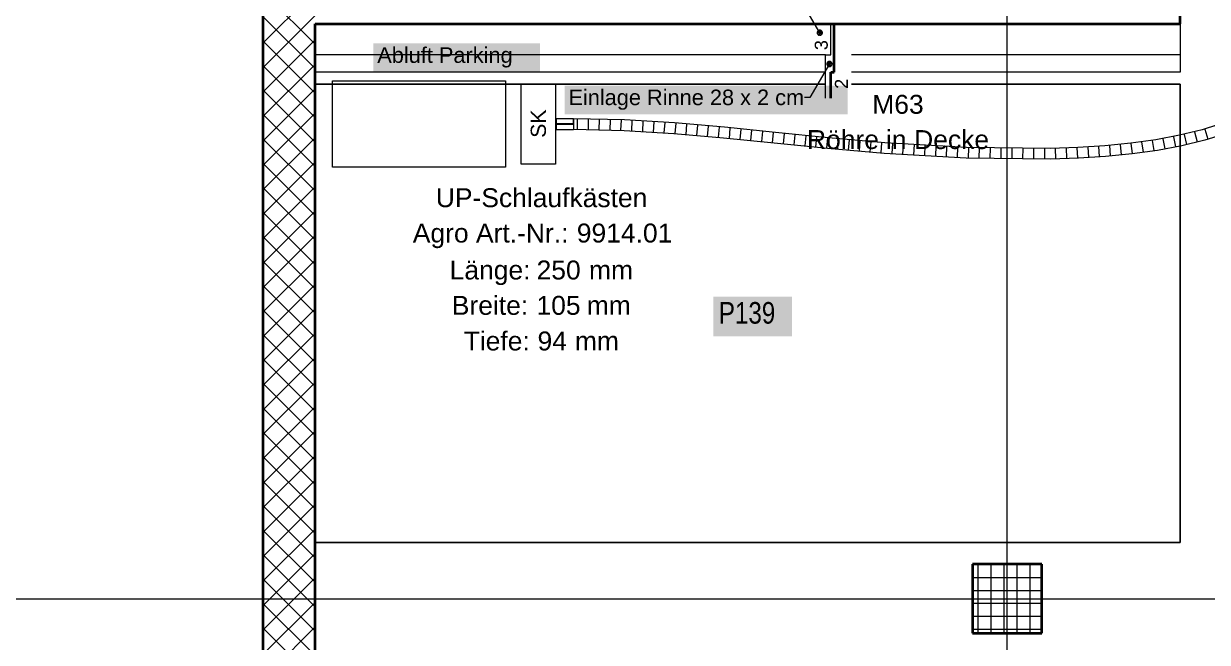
# Model space of a CAD drawing. Extents: x -882 to 613, y -179 to 707.
# Drawn here: x -528.2 to -391.4, y 380.7 to 452.3 of the extents above; entities that cross this region are included whole.
import ezdxf
from ezdxf.lldxf.tags import DXFTag

# ---------------------------------------------------------------- set-up
doc = ezdxf.new("R2010")
doc.units = 0
doc.layers.get('0').update_dxf_attribs({"lineweight": 13})
for name, color, linetype, lineweight, true_color in [('A-DETL-____-OTLN', 5, 'Continuous', 9, 0x0000ff), ('EL01_WAN_Röhre Decke', 1, 'Continuous', 13, 0xff0000), ('EL01_WAN_Röhre Decke Typ', 1, 'Continuous', 13, 0xff0000), ('EL01_WAN_Schlaufkasten', 1, 'Continuous', 13, 0xff0000)]:
    doc.layers.add(name, color=color, linetype=linetype, lineweight=lineweight, true_color=true_color)
for name, color, linetype, lineweight in [('A-FLOR-____-OTLN', 7, 'Continuous', 9), ('A-GENM-____-OTLN', 7, 'Continuous', 9), ('A-WALL-____-MCUT', 7, 'Continuous', 35), ('A-WALL-____-PATT', 7, 'Continuous', 35), ('C-PRKG-____-IDEN', 7, 'Continuous', 5), ('C-PRKG-____-OTLN', 7, 'Continuous', 9), ('S-COLS-____-MCUT', 7, 'Continuous', 35), ('S-COLS-____-OTLN', 7, 'Continuous', 9), ('S-GRID-____-OTLN', 7, 'Continuous', 5), ('Text', 7, 'Continuous', 5)]:
    doc.layers.add(name, color=color, linetype=linetype, lineweight=lineweight)
doc.styles.get("Standard").update_dxf_attribs({"font": 'arial.ttf'})
tags = doc.linetypes.add('_Rasterlinie_', pattern=[0.375, 0.2, -0.05, 0.075, -0.05]).pattern_tags.tags
tags[10:11] = [DXFTag(74, 4), DXFTag(75, 0), DXFTag(340, '0'), DXFTag(46, 1.0), DXFTag(50, 0.0), DXFTag(44, 0.0), DXFTag(45, 0.0)]
tags[8:9] = [DXFTag(74, 4), DXFTag(75, 0), DXFTag(340, '0'), DXFTag(46, 1.0), DXFTag(50, 0.0), DXFTag(44, 0.0), DXFTag(45, 0.0)]
tags[6:7] = [DXFTag(74, 4), DXFTag(75, 0), DXFTag(340, '0'), DXFTag(46, 1.0), DXFTag(50, 0.0), DXFTag(44, 0.0), DXFTag(45, 0.0)]
tags[4:5] = [DXFTag(74, 4), DXFTag(75, 0), DXFTag(340, '0'), DXFTag(46, 1.0), DXFTag(50, 0.0), DXFTag(44, 0.0), DXFTag(45, 0.0)]
tags = doc.linetypes.add('_Verdeckte Linien_', pattern=[0.15, 0.1, -0.05]).pattern_tags.tags
tags[6:7] = [DXFTag(74, 4), DXFTag(75, 0), DXFTag(340, '0'), DXFTag(46, 1.0), DXFTag(50, 0.0), DXFTag(44, 0.0), DXFTag(45, 0.0)]
tags[4:5] = [DXFTag(74, 4), DXFTag(75, 0), DXFTag(340, '0'), DXFTag(46, 1.0), DXFTag(50, 0.0), DXFTag(44, 0.0), DXFTag(45, 0.0)]
tags = doc.linetypes.add('Gestrichelt', pattern=[0.1, 0.05, -0.05]).pattern_tags.tags
tags[6:7] = [DXFTag(74, 4), DXFTag(75, 0), DXFTag(340, '0'), DXFTag(46, 1.0), DXFTag(50, 0.0), DXFTag(44, 0.0), DXFTag(45, 0.0)]
tags[4:5] = [DXFTag(74, 4), DXFTag(75, 0), DXFTag(340, '0'), DXFTag(46, 1.0), DXFTag(50, 0.0), DXFTag(44, 0.0), DXFTag(45, 0.0)]
tags = doc.linetypes.add('STRICHPUNKT2', pattern=[12.7, 6.35, -3.175, 0, -3.175]).pattern_tags.tags
tags[10:11] = [DXFTag(74, 4), DXFTag(75, 0), DXFTag(340, '0'), DXFTag(46, 0.0), DXFTag(50, 0.0), DXFTag(44, 0.0), DXFTag(45, 0.0)]
tags[8:9] = [DXFTag(74, 4), DXFTag(75, 0), DXFTag(340, '0'), DXFTag(46, 0.0), DXFTag(50, 0.0), DXFTag(44, 0.0), DXFTag(45, 0.0)]
tags[6:7] = [DXFTag(74, 4), DXFTag(75, 0), DXFTag(340, '0'), DXFTag(46, 0.0), DXFTag(50, 0.0), DXFTag(44, 0.0), DXFTag(45, 0.0)]
tags[4:5] = [DXFTag(74, 4), DXFTag(75, 0), DXFTag(340, '0'), DXFTag(46, 0.0), DXFTag(50, 0.0), DXFTag(44, 0.0), DXFTag(45, 0.0)]

# ---------------------------------------------------------------- blocks, each defined once
blk = doc.blocks.new('Referenz-A0UJ2IESXE', base_point=(-902.38, -164.15))
at = {"layer": 'A-DETL-____-OTLN', "color": 0, "linetype": 'Continuous', "ltscale": 0.13}
for p, q in [((-434.91, 448.7), (-434.91, 452.29)), ((-435.51, 443.69), (-435.51, 448.7)), ((-435.51, 448.7), (-434.91, 448.7))]:
    blk.add_line(p, q, dxfattribs=at)
at = {"layer": 'A-DETL-____-OTLN', "color": 0, "linetype": 'Continuous', "lineweight": 35, "ltscale": 0.35}
for p, q in [((-434.91, 452.29), (-432.51, 452.29)), ((-434.51, 446.69), (-434.51, 452.29)), ((-434.91, 443.69), (-434.91, 446.69)), ((-434.91, 446.69), (-434.51, 446.69))]:
    blk.add_line(p, q, dxfattribs=at)
at = {"layer": 'A-DETL-____-OTLN', "color": 0, "linetype": 'Gestrichelt', "ltscale": 0.13}
for p, q in [((-394.51, 452.28), (-394.51, 446.68)), ((-435.51, 446.68), (-494.51, 446.68)), ((-394.51, 446.68), (-432.51, 446.68))]:
    blk.add_line(p, q, dxfattribs=at)
at = {"layer": 'A-FLOR-____-OTLN', "color": 0, "linetype": 'Continuous', "ltscale": 0.13}
for p, q in [((-434.91, 452.28), (-494.51, 452.28)), ((-394.51, 452.28), (-432.51, 452.28)), ((-394.51, 452.29), (-394.51, 448.69)), ((-435.51, 448.69), (-494.51, 448.69)), ((-394.51, 448.69), (-432.51, 448.69))]:
    blk.add_line(p, q, dxfattribs=at)
at = {"layer": 'A-GENM-____-OTLN', "color": 0, "linetype": '_Verdeckte Linien_', "ltscale": 0.13}
for p, q in [((-492.51, 445.69), (-472.51, 445.69)), ((-492.51, 435.69), (-492.51, 445.69)), ((-472.51, 445.69), (-472.51, 435.69)), ((-472.51, 435.69), (-492.51, 435.69))]:
    blk.add_line(p, q, dxfattribs=at)
at = {"layer": 'A-WALL-____-MCUT', "color": 0, "linetype": 'Continuous', "ltscale": 0.35}
for p, q in [((-500.51, 219.29), (-500.51, 533.29)), ((-394.51, 452.29), (-394.51, 505.29)), ((-494.51, 452.29), (-434.91, 452.29)), ((-494.51, 213.29), (-494.51, 452.29)), ((-432.51, 452.29), (-394.51, 452.29))]:
    blk.add_line(p, q, dxfattribs=at)
at = {"layer": 'A-WALL-____-PATT', "color": 0, "linetype": 'Continuous', "lineweight": 9, "ltscale": 0.13}
for p, q in [((-500.51, 450.07), (-494.51, 456.07)), ((-494.51, 449.92), (-500.51, 455.92)), ((-500.51, 447.24), (-494.51, 453.24)), ((-494.51, 447.09), (-500.51, 453.09)), ((-500.51, 444.41), (-494.51, 450.41)), ((-494.51, 444.26), (-500.51, 450.26)), ((-500.51, 441.58), (-494.51, 447.58)), ((-494.51, 441.43), (-500.51, 447.43)), ((-500.51, 438.75), (-494.51, 444.75)), ((-494.51, 438.6), (-500.51, 444.6)), ((-500.51, 435.93), (-494.51, 441.93)), ((-494.51, 435.78), (-500.51, 441.78)), ((-500.51, 433.1), (-494.51, 439.1)), ((-494.51, 432.95), (-500.51, 438.95)), ((-500.51, 430.27), (-494.51, 436.27)), ((-494.51, 430.12), (-500.51, 436.12)), ((-500.51, 427.44), (-494.51, 433.44)), ((-494.51, 427.29), (-500.51, 433.29)), ((-500.51, 424.61), (-494.51, 430.61)), ((-494.51, 424.46), (-500.51, 430.46)), ((-500.51, 421.78), (-494.51, 427.78)), ((-494.51, 421.63), (-500.51, 427.63)), ((-500.51, 418.96), (-494.51, 424.96)), ((-494.51, 418.8), (-500.51, 424.8)), ((-500.51, 416.13), (-494.51, 422.13)), ((-494.51, 415.98), (-500.51, 421.98)), ((-500.51, 413.3), (-494.51, 419.3)), ((-494.51, 413.15), (-500.51, 419.15)), ((-500.51, 410.47), (-494.51, 416.47)), ((-494.51, 410.32), (-500.51, 416.32)), ((-500.51, 407.64), (-494.51, 413.64)), ((-494.51, 407.49), (-500.51, 413.49)), ((-500.51, 404.81), (-494.51, 410.81)), ((-494.51, 404.66), (-500.51, 410.66)), ((-500.51, 401.99), (-494.51, 407.99)), ((-494.51, 401.83), (-500.51, 407.83)), ((-500.51, 399.16), (-494.51, 405.16)), ((-494.51, 399.01), (-500.51, 405.01)), ((-500.51, 396.33), (-494.51, 402.33)), ((-494.51, 396.18), (-500.51, 402.18)), ((-500.51, 393.5), (-494.51, 399.5)), ((-494.51, 393.35), (-500.51, 399.35)), ((-500.51, 390.67), (-494.51, 396.67)), ((-494.51, 390.52), (-500.51, 396.52)), ((-500.51, 387.84), (-494.51, 393.84)), ((-494.51, 387.69), (-500.51, 393.69)), ((-500.51, 385.01), (-494.51, 391.01)), ((-494.51, 384.86), (-500.51, 390.86)), ((-500.51, 382.19), (-494.51, 388.19)), ((-494.51, 382.04), (-500.51, 388.04)), ((-500.51, 379.36), (-494.51, 385.36)), ((-494.51, 379.21), (-500.51, 385.21)), ((-500.51, 376.53), (-494.51, 382.53)), ((-494.51, 376.38), (-500.51, 382.38))]:
    blk.add_line(p, q, dxfattribs=at)
at = {"layer": 'C-PRKG-____-IDEN', "color": 7, "linetype": 'Continuous', "ltscale": 0.13, "true_color": 0xffffff}
for points in [[(-448.47, 416.12), (-439.4, 416.12), (-448.47, 420.72)], [(-439.4, 416.12), (-448.47, 420.72), (-439.4, 420.72)]]:
    blk.add_solid(points, dxfattribs=at)
at = {"layer": 'C-PRKG-____-OTLN', "color": 0, "linetype": 'Continuous', "ltscale": 0.13}
for p, q in [((-494.51, 445.28), (-492.51, 445.28)), ((-494.51, 445.28), (-494.51, 392.29)), ((-492.51, 445.28), (-494.51, 445.28)), ((-494.51, 445.28), (-492.51, 445.28)), ((-494.51, 392.29), (-494.51, 445.28)), ((-492.51, 445.28), (-472.51, 445.28)), ((-472.51, 445.28), (-492.51, 445.28)), ((-492.51, 445.28), (-472.51, 445.28)), ((-472.51, 445.28), (-435.51, 445.28)), ((-435.51, 445.28), (-472.51, 445.28)), ((-472.51, 445.28), (-435.51, 445.28)), ((-432.51, 445.28), (-394.51, 445.28)), ((-394.51, 445.28), (-432.51, 445.28)), ((-432.51, 445.28), (-394.51, 445.28)), ((-394.51, 445.28), (-394.51, 392.29)), ((-394.51, 392.29), (-394.51, 445.28)), ((-394.51, 445.28), (-394.51, 392.29)), ((-394.51, 445.28), (-394.51, 445.28)), ((-494.51, 392.29), (-394.51, 392.29)), ((-494.51, 392.29), (-394.51, 392.29)), ((-394.51, 392.29), (-494.51, 392.29)), ((-394.51, 392.29), (-394.51, 392.29))]:
    blk.add_line(p, q, dxfattribs=at)
at = {"layer": 'S-COLS-____-MCUT', "color": 0, "linetype": 'Continuous', "ltscale": 0.35}
for p, q in [((-410.51, 389.79), (-418.51, 389.79)), ((-418.51, 389.79), (-418.51, 381.79)), ((-410.51, 381.79), (-410.51, 389.79)), ((-418.51, 381.79), (-410.51, 381.79))]:
    blk.add_line(p, q, dxfattribs=at)
at = {"layer": 'S-COLS-____-OTLN', "color": 0, "linetype": 'Continuous', "ltscale": 0.13}
for p, q in [((-418.51, 389.76), (-410.51, 389.76)), ((-417.85, 381.79), (-417.85, 389.79)), ((-416.35, 381.79), (-416.35, 389.79)), ((-414.85, 381.79), (-414.85, 389.79)), ((-413.35, 381.79), (-413.35, 389.79)), ((-411.85, 381.79), (-411.85, 389.79)), ((-418.51, 388.26), (-410.51, 388.26)), ((-418.51, 386.76), (-410.51, 386.76)), ((-418.51, 385.26), (-410.51, 385.26)), ((-418.51, 383.76), (-410.51, 383.76)), ((-418.51, 382.26), (-410.51, 382.26))]:
    blk.add_line(p, q, dxfattribs=at)
at = {"layer": 'S-GRID-____-OTLN', "color": 0, "linetype": '_Rasterlinie_', "ltscale": 0.13}
for p, q in [((-414.51, -157.46), (-414.51, 660.29)), ((-854.49, 385.79), (45.92, 385.79))]:
    blk.add_line(p, q, dxfattribs=at)
at = {"layer": 'Text', "color": 0, "linetype": 'Continuous', "ltscale": 0.13}
for p, q in [((-436.17, 451.24), (-441.3, 460.13)), ((-436.46, 451.32), (-436.47, 451.28)), ((-436.47, 451.28), (-436.47, 451.24)), ((-436.47, 451.24), (-436.47, 451.2)), ((-436.47, 451.2), (-436.46, 451.17)), ((-436.45, 451.36), (-436.46, 451.32)), ((-436.46, 451.17), (-436.45, 451.13)), ((-436.43, 451.39), (-436.45, 451.36)), ((-436.45, 451.13), (-436.43, 451.09)), ((-436.41, 451.43), (-436.43, 451.39)), ((-436.43, 451.09), (-436.41, 451.06)), ((-436.38, 451.45), (-436.41, 451.43)), ((-436.41, 451.06), (-436.38, 451.03)), ((-436.35, 451.48), (-436.38, 451.45)), ((-436.38, 451.03), (-436.35, 451)), ((-436.32, 451.5), (-436.35, 451.48)), ((-436.35, 451), (-436.32, 450.98)), ((-436.29, 451.52), (-436.32, 451.5)), ((-436.32, 450.98), (-436.29, 450.97)), ((-436.25, 451.53), (-436.29, 451.52)), ((-436.29, 450.97), (-436.25, 450.95)), ((-436.21, 451.54), (-436.25, 451.53)), ((-436.25, 450.95), (-436.21, 450.95)), ((-436.17, 451.54), (-436.21, 451.54)), ((-436.21, 450.95), (-436.17, 450.94)), ((-436.13, 451.54), (-436.17, 451.54)), ((-436.17, 450.94), (-436.13, 450.95)), ((-436.09, 451.53), (-436.13, 451.54)), ((-436.13, 450.95), (-436.09, 450.95)), ((-436.06, 451.52), (-436.09, 451.53)), ((-436.09, 450.95), (-436.06, 450.97)), ((-436.02, 451.5), (-436.06, 451.52)), ((-436.06, 450.97), (-436.02, 450.98)), ((-435.99, 451.48), (-436.02, 451.5)), ((-436.02, 450.98), (-435.99, 451)), ((-435.96, 451.45), (-435.99, 451.48)), ((-435.99, 451), (-435.96, 451.03)), ((-435.93, 451.43), (-435.96, 451.45)), ((-435.96, 451.03), (-435.93, 451.06)), ((-435.91, 451.39), (-435.93, 451.43)), ((-435.93, 451.06), (-435.91, 451.09)), ((-435.89, 451.36), (-435.91, 451.39)), ((-435.91, 451.09), (-435.89, 451.13)), ((-435.88, 451.32), (-435.89, 451.36)), ((-435.89, 451.13), (-435.88, 451.17)), ((-435.87, 451.28), (-435.88, 451.32)), ((-435.88, 451.17), (-435.87, 451.2)), ((-435.87, 451.24), (-435.87, 451.28)), ((-435.87, 451.2), (-435.87, 451.24)), ((-435.05, 447.63), (-437.33, 443.77)), ((-435.34, 447.71), (-435.35, 447.67)), ((-435.35, 447.67), (-435.35, 447.63)), ((-435.35, 447.63), (-435.35, 447.59)), ((-435.35, 447.59), (-435.34, 447.55)), ((-435.33, 447.75), (-435.34, 447.71)), ((-435.34, 447.55), (-435.33, 447.52)), ((-435.31, 447.78), (-435.33, 447.75)), ((-435.33, 447.52), (-435.31, 447.48)), ((-435.29, 447.81), (-435.31, 447.78)), ((-435.26, 447.84), (-435.29, 447.81)), ((-435.23, 447.87), (-435.26, 447.84)), ((-435.2, 447.89), (-435.23, 447.87)), ((-435.17, 447.91), (-435.2, 447.89)), ((-435.13, 447.92), (-435.17, 447.91)), ((-435.09, 447.93), (-435.13, 447.92)), ((-435.05, 447.93), (-435.09, 447.93)), ((-435.01, 447.93), (-435.05, 447.93)), ((-434.97, 447.92), (-435.01, 447.93)), ((-434.94, 447.91), (-434.97, 447.92)), ((-434.9, 447.89), (-434.94, 447.91)), ((-434.87, 447.87), (-434.9, 447.89)), ((-434.84, 447.84), (-434.87, 447.87)), ((-434.81, 447.81), (-434.84, 447.84)), ((-434.79, 447.78), (-434.81, 447.81)), ((-434.77, 447.75), (-434.79, 447.78)), ((-434.79, 447.48), (-434.77, 447.52)), ((-434.76, 447.71), (-434.77, 447.75)), ((-434.77, 447.52), (-434.76, 447.55)), ((-434.75, 447.67), (-434.76, 447.71)), ((-434.76, 447.55), (-434.75, 447.59)), ((-434.75, 447.63), (-434.75, 447.67)), ((-434.75, 447.59), (-434.75, 447.63)), ((-435.31, 447.48), (-435.29, 447.45)), ((-435.29, 447.45), (-435.26, 447.42)), ((-435.26, 447.42), (-435.23, 447.39)), ((-435.23, 447.39), (-435.2, 447.37)), ((-435.2, 447.37), (-435.17, 447.35)), ((-435.17, 447.35), (-435.13, 447.34)), ((-435.13, 447.34), (-435.09, 447.33)), ((-435.09, 447.33), (-435.05, 447.33)), ((-435.05, 447.33), (-435.01, 447.33)), ((-435.01, 447.33), (-434.97, 447.34)), ((-434.97, 447.34), (-434.94, 447.35)), ((-434.94, 447.35), (-434.9, 447.37)), ((-434.9, 447.37), (-434.87, 447.39)), ((-434.87, 447.39), (-434.84, 447.42)), ((-434.84, 447.42), (-434.81, 447.45)), ((-434.81, 447.45), (-434.79, 447.48)), ((-437.33, 443.77), (-437.95, 443.77))]:
    blk.add_line(p, q, dxfattribs=at)
for points in [[(-436.46, 451.29), (-436.47, 451.29), (-436.46, 451.34)], [(-436.47, 451.24), (-436.47, 451.24), (-436.47, 451.29)], [(-436.46, 451.2), (-436.47, 451.2), (-436.47, 451.29)], [(-436.46, 451.15), (-436.46, 451.29), (-436.47, 451.29)], [(-436.47, 451.2), (-436.47, 451.24), (-436.47, 451.24)], [(-436.46, 451.15), (-436.46, 451.2), (-436.47, 451.2)], [(-436.44, 451.34), (-436.46, 451.34), (-436.44, 451.38)], [(-436.44, 451.15), (-436.46, 451.15), (-436.46, 451.34)], [(-436.44, 451.11), (-436.44, 451.34), (-436.46, 451.34)], [(-436.44, 451.11), (-436.44, 451.15), (-436.46, 451.15)], [(-436.41, 451.38), (-436.44, 451.38), (-436.41, 451.42)], [(-436.42, 451.11), (-436.44, 451.11), (-436.44, 451.38)], [(-436.41, 451.07), (-436.41, 451.38), (-436.44, 451.38)], [(-436.41, 451.07), (-436.42, 451.11), (-436.44, 451.11)], [(-436.38, 451.42), (-436.41, 451.42), (-436.38, 451.45)], [(-436.39, 451.07), (-436.41, 451.07), (-436.41, 451.42)], [(-436.38, 451.03), (-436.38, 451.42), (-436.41, 451.42)], [(-436.38, 451.03), (-436.39, 451.07), (-436.41, 451.07)], [(-436.35, 451.45), (-436.38, 451.45), (-436.35, 451.49)], [(-436.35, 451.03), (-436.38, 451.03), (-436.38, 451.45)], [(-436.35, 451), (-436.35, 451.45), (-436.38, 451.45)], [(-436.35, 451), (-436.35, 451.03), (-436.38, 451.03)], [(-436.31, 451.49), (-436.35, 451.49), (-436.31, 451.51)], [(-436.31, 451), (-436.35, 451), (-436.35, 451.49)], [(-436.31, 450.98), (-436.31, 451.49), (-436.35, 451.49)], [(-436.31, 450.98), (-436.31, 451), (-436.35, 451)], [(-436.26, 451.51), (-436.31, 451.51), (-436.26, 451.53)], [(-436.27, 450.98), (-436.31, 450.98), (-436.31, 451.51)], [(-436.26, 450.96), (-436.26, 451.51), (-436.31, 451.51)], [(-436.26, 450.96), (-436.27, 450.98), (-436.31, 450.98)], [(-436.22, 451.53), (-436.26, 451.53), (-436.22, 451.54)], [(-436.22, 450.96), (-436.26, 450.96), (-436.26, 451.53)], [(-436.22, 450.95), (-436.22, 451.53), (-436.26, 451.53)], [(-436.22, 450.95), (-436.22, 450.96), (-436.26, 450.96)], [(-436.17, 450.95), (-436.22, 450.95), (-436.22, 451.54)], [(-436.17, 450.94), (-436.17, 451.54), (-436.22, 451.54)], [(-436.17, 451.54), (-436.22, 451.54), (-436.17, 451.54)], [(-436.17, 450.94), (-436.17, 450.95), (-436.22, 450.95)], [(-436.13, 450.95), (-436.17, 450.95), (-436.17, 451.54)], [(-436.13, 450.95), (-436.13, 451.54), (-436.17, 451.54)], [(-436.13, 451.54), (-436.17, 451.54), (-436.17, 451.54)], [(-436.17, 450.94), (-436.13, 450.95), (-436.17, 450.95)], [(-436.08, 450.96), (-436.13, 450.96), (-436.13, 451.54)], [(-436.08, 451.53), (-436.12, 451.53), (-436.13, 451.54)], [(-436.13, 450.95), (-436.08, 450.96), (-436.13, 450.96)], [(-436.08, 450.96), (-436.08, 451.53), (-436.12, 451.53)], [(-436.04, 450.98), (-436.08, 450.98), (-436.08, 451.53)], [(-436.04, 451.51), (-436.08, 451.51), (-436.08, 451.53)], [(-436.04, 450.98), (-436.04, 451.51), (-436.08, 451.51)], [(-436.08, 450.96), (-436.04, 450.98), (-436.08, 450.98)], [(-436, 451), (-436.04, 451), (-436.04, 451.51)], [(-436, 451.49), (-436.03, 451.49), (-436.04, 451.51)], [(-436.04, 450.98), (-436, 451), (-436.04, 451)], [(-436, 451), (-436, 451.49), (-436.03, 451.49)], [(-435.96, 451.03), (-436, 451.03), (-436, 451.49)], [(-435.96, 451.45), (-435.99, 451.45), (-436, 451.49)], [(-436, 451), (-435.96, 451.03), (-436, 451.03)], [(-435.96, 451.03), (-435.96, 451.45), (-435.99, 451.45)], [(-435.93, 451.07), (-435.96, 451.07), (-435.96, 451.45)], [(-435.93, 451.42), (-435.96, 451.42), (-435.96, 451.45)], [(-435.93, 451.07), (-435.93, 451.42), (-435.96, 451.42)], [(-435.96, 451.03), (-435.93, 451.07), (-435.96, 451.07)], [(-435.9, 451.11), (-435.93, 451.11), (-435.93, 451.42)], [(-435.9, 451.38), (-435.93, 451.38), (-435.93, 451.42)], [(-435.9, 451.11), (-435.9, 451.38), (-435.93, 451.38)], [(-435.93, 451.07), (-435.9, 451.11), (-435.93, 451.11)], [(-435.89, 451.15), (-435.9, 451.15), (-435.9, 451.38)], [(-435.89, 451.34), (-435.9, 451.34), (-435.9, 451.38)], [(-435.89, 451.15), (-435.89, 451.34), (-435.9, 451.34)], [(-435.9, 451.11), (-435.89, 451.15), (-435.9, 451.15)], [(-435.88, 451.2), (-435.89, 451.2), (-435.89, 451.34)], [(-435.88, 451.29), (-435.88, 451.29), (-435.89, 451.34)], [(-435.89, 451.15), (-435.88, 451.2), (-435.89, 451.2)], [(-435.88, 451.2), (-435.88, 451.29), (-435.88, 451.29)], [(-435.87, 451.24), (-435.88, 451.24), (-435.88, 451.29)], [(-435.88, 451.2), (-435.87, 451.24), (-435.88, 451.24)], [(-435.34, 447.68), (-435.35, 447.68), (-435.34, 447.72)], [(-435.35, 447.63), (-435.35, 447.63), (-435.35, 447.68)], [(-435.34, 447.58), (-435.35, 447.58), (-435.35, 447.68)], [(-435.34, 447.54), (-435.34, 447.68), (-435.35, 447.68)], [(-435.35, 447.58), (-435.35, 447.63), (-435.35, 447.63)], [(-435.34, 447.54), (-435.34, 447.58), (-435.35, 447.58)], [(-435.32, 447.72), (-435.34, 447.72), (-435.32, 447.77)], [(-435.32, 447.54), (-435.34, 447.54), (-435.34, 447.72)], [(-435.32, 447.49), (-435.32, 447.72), (-435.34, 447.72)], [(-435.32, 447.49), (-435.32, 447.54), (-435.34, 447.54)], [(-435.29, 447.77), (-435.32, 447.77), (-435.29, 447.81)], [(-435.3, 447.49), (-435.32, 447.49), (-435.32, 447.77)], [(-435.29, 447.45), (-435.29, 447.77), (-435.32, 447.77)], [(-435.29, 447.45), (-435.3, 447.49), (-435.32, 447.49)], [(-435.26, 447.81), (-435.29, 447.81), (-435.26, 447.84)], [(-435.27, 447.45), (-435.29, 447.45), (-435.29, 447.81)], [(-435.26, 447.42), (-435.26, 447.81), (-435.29, 447.81)], [(-435.23, 447.84), (-435.26, 447.84), (-435.23, 447.87)], [(-435.23, 447.42), (-435.26, 447.42), (-435.26, 447.84)], [(-435.23, 447.39), (-435.23, 447.84), (-435.26, 447.84)], [(-435.19, 447.87), (-435.23, 447.87), (-435.19, 447.9)], [(-435.19, 447.39), (-435.23, 447.39), (-435.23, 447.87)], [(-435.19, 447.36), (-435.19, 447.87), (-435.23, 447.87)], [(-435.14, 447.9), (-435.19, 447.9), (-435.14, 447.92)], [(-435.15, 447.36), (-435.19, 447.36), (-435.19, 447.9)], [(-435.14, 447.35), (-435.14, 447.9), (-435.19, 447.9)], [(-435.1, 447.92), (-435.14, 447.92), (-435.1, 447.93)], [(-435.1, 447.35), (-435.14, 447.35), (-435.14, 447.92)], [(-435.1, 447.33), (-435.1, 447.92), (-435.14, 447.92)], [(-435.05, 447.33), (-435.1, 447.33), (-435.1, 447.93)], [(-435.05, 447.33), (-435.05, 447.93), (-435.1, 447.93)], [(-435.05, 447.93), (-435.1, 447.93), (-435.05, 447.93)], [(-435, 447.33), (-435.05, 447.33), (-435.05, 447.93)], [(-435, 447.33), (-435, 447.93), (-435.05, 447.93)], [(-435, 447.93), (-435.05, 447.93), (-435.05, 447.93)], [(-434.96, 447.35), (-435, 447.35), (-435, 447.93)], [(-434.96, 447.92), (-435, 447.92), (-435, 447.93)], [(-434.96, 447.35), (-434.96, 447.92), (-435, 447.92)], [(-434.92, 447.36), (-434.96, 447.36), (-434.96, 447.92)], [(-434.92, 447.9), (-434.96, 447.9), (-434.96, 447.92)], [(-434.92, 447.36), (-434.92, 447.9), (-434.96, 447.9)], [(-434.88, 447.39), (-434.92, 447.39), (-434.92, 447.9)], [(-434.88, 447.87), (-434.91, 447.87), (-434.92, 447.9)], [(-434.88, 447.39), (-434.88, 447.87), (-434.91, 447.87)], [(-434.84, 447.42), (-434.88, 447.42), (-434.88, 447.87)], [(-434.84, 447.84), (-434.87, 447.84), (-434.88, 447.87)], [(-434.84, 447.42), (-434.84, 447.84), (-434.87, 447.84)], [(-434.81, 447.45), (-434.84, 447.45), (-434.84, 447.84)], [(-434.81, 447.81), (-434.84, 447.81), (-434.84, 447.84)], [(-434.81, 447.45), (-434.81, 447.81), (-434.84, 447.81)], [(-434.78, 447.49), (-434.81, 447.49), (-434.81, 447.81)], [(-434.78, 447.77), (-434.81, 447.77), (-434.81, 447.81)], [(-434.78, 447.49), (-434.78, 447.77), (-434.81, 447.77)], [(-434.81, 447.45), (-434.78, 447.49), (-434.81, 447.49)], [(-434.77, 447.54), (-434.78, 447.54), (-434.78, 447.77)], [(-434.77, 447.72), (-434.78, 447.72), (-434.78, 447.77)], [(-434.77, 447.54), (-434.77, 447.72), (-434.78, 447.72)], [(-434.78, 447.49), (-434.77, 447.54), (-434.78, 447.54)], [(-434.76, 447.58), (-434.77, 447.58), (-434.77, 447.72)], [(-434.76, 447.68), (-434.76, 447.68), (-434.77, 447.72)], [(-434.77, 447.54), (-434.76, 447.58), (-434.77, 447.58)], [(-434.76, 447.58), (-434.76, 447.68), (-434.76, 447.68)], [(-434.75, 447.63), (-434.76, 447.63), (-434.76, 447.68)], [(-434.76, 447.58), (-434.75, 447.63), (-434.76, 447.63)], [(-435.26, 447.42), (-435.27, 447.45), (-435.29, 447.45)], [(-435.23, 447.39), (-435.23, 447.42), (-435.26, 447.42)], [(-435.19, 447.36), (-435.19, 447.39), (-435.23, 447.39)], [(-435.14, 447.35), (-435.15, 447.36), (-435.19, 447.36)], [(-435.1, 447.33), (-435.1, 447.35), (-435.14, 447.35)], [(-435.05, 447.33), (-435.05, 447.33), (-435.1, 447.33)], [(-435.05, 447.33), (-435, 447.33), (-435.05, 447.33)], [(-435, 447.33), (-434.96, 447.35), (-435, 447.35)], [(-434.96, 447.35), (-434.92, 447.36), (-434.96, 447.36)], [(-434.92, 447.36), (-434.88, 447.39), (-434.92, 447.39)], [(-434.88, 447.39), (-434.84, 447.42), (-434.88, 447.42)], [(-434.84, 447.42), (-434.81, 447.45), (-434.84, 447.45)]]:
    blk.add_solid(points, dxfattribs=at)
at = {"layer": 'Text', "color": 7, "linetype": 'Continuous', "ltscale": 0.13, "true_color": 0xffffff}
for points in [[(-487.78, 446.68), (-468.52, 446.68), (-487.78, 450.01)], [(-468.52, 446.68), (-487.78, 450.01), (-468.52, 450.01)], [(-432.96, 441.82), (-465.68, 441.82), (-432.96, 445.12)], [(-465.68, 441.82), (-432.96, 445.12), (-465.68, 445.12)], [(-432.96, 445.12), (-465.68, 445.12), (-465.68, 445.12)], [(-432.96, 441.82), (-432.96, 441.82), (-465.68, 441.82)]]:
    blk.add_solid(points, dxfattribs=at)
at = {"layer": 'C-PRKG-____-IDEN', "color": 0, "linetype": 'Continuous', "ltscale": 0.13, "insert": (-447.84, 420.1), "char_height": 2.5, "attachment_point": 1}
blk.add_mtext('{\\W0.8;\\fArial;P139}', dxfattribs=at)
at = {"layer": 'Text', "color": 0, "linetype": 'Continuous', "ltscale": 0.13, "char_height": 1.5, "attachment_point": 1, "rotation": 90}
for s, insert in [('{\\fArial;3}', (-436.75, 449.23)), ('{\\fArial;2}', (-434.42, 444.75))]:
    blk.add_mtext(s, dxfattribs=dict(at, insert=insert))
at = {"layer": 'Text', "color": 0, "linetype": 'Continuous', "ltscale": 0.13, "char_height": 1.8, "attachment_point": 1}
for s, insert in [('{\\fArial;Abluft Parking}', (-487.33, 449.56)), ('{\\fArial;Einlage Rinne 28 x 2 cm}', (-465.23, 444.67))]:
    blk.add_mtext(s, dxfattribs=dict(at, insert=insert))
blk = doc.blocks.new('Schlaufkasten Decke (multi)-A0UJ2II8XE', base_point=(-470.71, 436.03))
at = {"color": 0, "linetype": 'ByBlock', "lineweight": -2, "ltscale": 0.13}
for p, q in [((-470.71, 445.31), (-466.71, 445.31)), ((-470.71, 436.03), (-470.71, 445.31)), ((-466.71, 445.31), (-466.71, 436.03)), ((-466.71, 436.03), (-470.71, 436.03))]:
    blk.add_line(p, q, dxfattribs=at)
at = {"color": 0, "linetype": 'ByBlock', "lineweight": -2, "ltscale": 0.13, "insert": (-469.59, 439.09), "char_height": 1.76, "attachment_point": 1, "rotation": 90}
blk.add_mtext('{\\fArial;SK}', dxfattribs=at)
blk = doc.blocks.new('Wickelfalzrohr-A0UJ2IIKXE', base_point=(-466.66, 440.04))
at = {"color": 0, "linetype": 'ByBlock', "lineweight": -2, "ltscale": 0.13}
for p, q in [((-464.66, 441.3), (-466.66, 441.3)), ((-466.66, 441.3), (-466.66, 440.94)), ((-466.66, 440.94), (-466.66, 440.41)), ((-464.66, 441.3), (-464.66, 440.94)), ((-464.66, 440.94), (-464.66, 440.41)), ((-466.66, 440.41), (-466.66, 440.04)), ((-466.66, 440.04), (-464.66, 440.04)), ((-464.66, 440.41), (-464.66, 440.04))]:
    blk.add_line(p, q, dxfattribs=at)
at = {"color": 0, "linetype": 'STRICHPUNKT2', "lineweight": 25, "ltscale": 0.25}
blk.add_line((-464.66, 440.67), (-466.66, 440.67), dxfattribs=at)
blk = doc.blocks.new('Flexrohr-A0UJ2IJ4XE', base_point=(-464.66, 436.62))
at = {"color": 0, "linetype": 'ByBlock', "lineweight": -2, "ltscale": 0.13}
for p, q in [((-390.93, 498.58), (-390.95, 498.58)), ((-390.95, 498.58), (-390.64, 493.97)), ((-390.87, 498.58), (-390.93, 498.58)), ((-390.77, 498.58), (-390.87, 498.58)), ((-390.64, 498.58), (-390.77, 498.58)), ((-390.48, 498.58), (-390.64, 498.58)), ((-390.32, 498.58), (-390.48, 498.58)), ((-390.32, 498.58), (-390.16, 498.58)), ((-390.16, 498.58), (-390.01, 498.58)), ((-390.01, 498.58), (-389.88, 498.58)), ((-389.88, 498.58), (-389.78, 498.58)), ((-389.78, 498.58), (-389.71, 498.58)), ((-389.71, 498.58), (-389.69, 498.58)), ((-389.69, 498.58), (-389.39, 494.13)), ((-390.83, 497.3), (-389.65, 497.34)), ((-390.74, 496.02), (-389.56, 496.1)), ((-390.66, 494.75), (-389.48, 494.87)), ((-389.39, 494.13), (-388.58, 489.48)), ((-390.64, 493.97), (-389.81, 489.22)), ((-390.52, 493.48), (-389.35, 493.63)), ((-390.3, 492.22), (-389.13, 492.4)), ((-390.08, 490.97), (-388.92, 491.18)), ((-389.86, 489.71), (-388.7, 489.95)), ((-389.81, 489.22), (-388.59, 484.36)), ((-389.59, 488.47), (-388.43, 488.73)), ((-388.58, 489.48), (-387.38, 484.7)), ((-389.28, 487.24), (-388.13, 487.52)), ((-388.97, 486.01), (-387.82, 486.31)), ((-388.66, 484.78), (-387.52, 485.09)), ((-387.38, 484.7), (-385.92, 479.86)), ((-388.59, 484.36), (-387.12, 479.48)), ((-388.31, 483.57), (-387.17, 483.89)), ((-387.95, 482.36), (-386.81, 482.69)), ((-387.58, 481.15), (-386.45, 481.49)), ((-387.22, 479.93), (-386.09, 480.29)), ((-387.12, 479.48), (-385.52, 474.61)), ((-386.83, 478.73), (-385.7, 479.09)), ((-385.92, 479.86), (-384.32, 475.01)), ((-386.44, 477.53), (-385.31, 477.9)), ((-386.04, 476.34), (-384.92, 476.7)), ((-385.65, 475.14), (-384.52, 475.51)), ((-384.32, 475.01), (-382.72, 470.22)), ((-385.52, 474.61), (-383.92, 469.85)), ((-385.25, 473.95), (-384.13, 474.32)), ((-384.85, 472.75), (-383.73, 473.12)), ((-384.45, 471.56), (-383.33, 471.92)), ((-384.06, 470.37), (-382.93, 470.73)), ((-383.92, 469.85), (-381.24, 460.79)), ((-383.04, 469.4), (-383.21, 469.35)), ((-382.88, 469.45), (-383.04, 469.4)), ((-382.74, 469.49), (-382.88, 469.45)), ((-382.63, 469.52), (-382.74, 469.49)), ((-382.72, 470.22), (-380.03, 461.11)), ((-382.55, 469.53), (-382.63, 469.52)), ((-383.61, 469.22), (-383.68, 469.19)), ((-383.5, 469.26), (-383.61, 469.22)), ((-383.36, 469.3), (-383.5, 469.26)), ((-383.21, 469.35), (-383.36, 469.3)), ((-383.26, 468.01), (-383.33, 467.98)), ((-383.15, 468.05), (-383.26, 468.01)), ((-383.01, 468.1), (-383.15, 468.05)), ((-382.85, 468.15), (-383.01, 468.1)), ((-382.69, 468.2), (-382.85, 468.15)), ((-382.53, 468.24), (-382.69, 468.2)), ((-382.39, 468.28), (-382.53, 468.24)), ((-382.27, 468.31), (-382.39, 468.28)), ((-382.19, 468.32), (-382.27, 468.31)), ((-382.9, 466.81), (-382.97, 466.78)), ((-382.79, 466.85), (-382.9, 466.81)), ((-382.65, 466.89), (-382.79, 466.85)), ((-382.49, 466.94), (-382.65, 466.89)), ((-382.33, 466.99), (-382.49, 466.94)), ((-382.17, 467.03), (-382.33, 466.99)), ((-382.03, 467.07), (-382.17, 467.03)), ((-381.92, 467.1), (-382.03, 467.07)), ((-381.84, 467.11), (-381.92, 467.1)), ((-382.54, 465.6), (-382.62, 465.58)), ((-382.43, 465.64), (-382.54, 465.6)), ((-382.29, 465.69), (-382.43, 465.64)), ((-382.14, 465.74), (-382.29, 465.69)), ((-381.97, 465.78), (-382.14, 465.74)), ((-381.81, 465.83), (-381.97, 465.78)), ((-381.67, 465.86), (-381.81, 465.83)), ((-381.56, 465.89), (-381.67, 465.86)), ((-381.48, 465.9), (-381.56, 465.89)), ((-382.19, 464.4), (-382.26, 464.37)), ((-382.08, 464.44), (-382.19, 464.4)), ((-381.94, 464.48), (-382.08, 464.44)), ((-381.78, 464.53), (-381.94, 464.48)), ((-381.62, 464.58), (-381.78, 464.53)), ((-381.46, 464.62), (-381.62, 464.58)), ((-381.32, 464.65), (-381.46, 464.62)), ((-381.2, 464.68), (-381.32, 464.65)), ((-381.12, 464.69), (-381.2, 464.68)), ((-381.83, 463.2), (-381.91, 463.17)), ((-381.72, 463.23), (-381.83, 463.2)), ((-381.58, 463.28), (-381.72, 463.23)), ((-381.42, 463.32), (-381.58, 463.28)), ((-381.26, 463.37), (-381.42, 463.32)), ((-381.1, 463.41), (-381.26, 463.37)), ((-380.96, 463.45), (-381.1, 463.41)), ((-380.84, 463.47), (-380.96, 463.45)), ((-380.76, 463.48), (-380.84, 463.47)), ((-381.48, 461.99), (-381.55, 461.96)), ((-381.37, 462.03), (-381.48, 461.99)), ((-381.23, 462.07), (-381.37, 462.03)), ((-381.07, 462.12), (-381.23, 462.07)), ((-380.9, 462.16), (-381.07, 462.12)), ((-380.74, 462.2), (-380.9, 462.16)), ((-380.6, 462.24), (-380.74, 462.2)), ((-380.49, 462.26), (-380.6, 462.24)), ((-380.41, 462.27), (-380.49, 462.26)), ((-381.24, 460.79), (-380.43, 456.68)), ((-381.13, 460.79), (-381.2, 460.76)), ((-381.01, 460.83), (-381.13, 460.79)), ((-380.87, 460.87), (-381.01, 460.83)), ((-380.72, 460.91), (-380.87, 460.87)), ((-380.55, 460.95), (-380.72, 460.91)), ((-380.39, 460.99), (-380.55, 460.95)), ((-380.25, 461.03), (-380.39, 460.99)), ((-380.13, 461.05), (-380.25, 461.03)), ((-380.05, 461.06), (-380.13, 461.05)), ((-380.03, 461.11), (-379.19, 456.86)), ((-379.89, 459.8), (-380, 459.78)), ((-379.81, 459.81), (-379.89, 459.8)), ((-380.89, 459.57), (-380.96, 459.55)), ((-380.77, 459.61), (-380.89, 459.57)), ((-380.63, 459.64), (-380.77, 459.61)), ((-380.47, 459.68), (-380.63, 459.64)), ((-380.31, 459.72), (-380.47, 459.68)), ((-380.23, 458.45), (-380.39, 458.42)), ((-380.14, 459.75), (-380.31, 459.72)), ((-380.06, 458.48), (-380.23, 458.45)), ((-380, 459.78), (-380.14, 459.75)), ((-379.9, 458.51), (-380.06, 458.48)), ((-379.75, 458.53), (-379.9, 458.51)), ((-379.64, 458.55), (-379.75, 458.53)), ((-379.56, 458.55), (-379.64, 458.55)), ((-380.65, 458.36), (-380.72, 458.33)), ((-380.53, 458.39), (-380.65, 458.36)), ((-380.39, 458.42), (-380.53, 458.39)), ((-380.4, 457.14), (-380.48, 457.12)), ((-380.29, 457.17), (-380.4, 457.14)), ((-380.15, 457.19), (-380.29, 457.17)), ((-379.98, 457.22), (-380.15, 457.19)), ((-379.82, 457.25), (-379.98, 457.22)), ((-379.65, 457.27), (-379.82, 457.25)), ((-379.51, 457.29), (-379.65, 457.27)), ((-379.39, 457.3), (-379.51, 457.29)), ((-379.31, 457.3), (-379.39, 457.3)), ((-380.43, 456.68), (-380.13, 452.9)), ((-380.26, 455.91), (-380.34, 455.9)), ((-380.14, 455.94), (-380.26, 455.91)), ((-380, 455.96), (-380.14, 455.94)), ((-379.83, 455.98), (-380, 455.96)), ((-379.66, 456), (-379.83, 455.98)), ((-379.5, 456.02), (-379.66, 456)), ((-379.36, 456.03), (-379.5, 456.02)), ((-379.24, 456.03), (-379.36, 456.03)), ((-379.16, 456.03), (-379.24, 456.03)), ((-379.19, 456.86), (-378.87, 452.94)), ((-380.16, 454.68), (-380.24, 454.66)), ((-380.04, 454.7), (-380.16, 454.68)), ((-379.9, 454.71), (-380.04, 454.7)), ((-379.73, 454.73), (-379.9, 454.71)), ((-379.56, 454.74), (-379.73, 454.73)), ((-379.4, 454.75), (-379.56, 454.74)), ((-379.25, 454.76), (-379.4, 454.75)), ((-379.14, 454.76), (-379.25, 454.76)), ((-379.06, 454.76), (-379.14, 454.76)), ((-380.06, 453.45), (-380.14, 453.43)), ((-379.94, 453.46), (-380.06, 453.45)), ((-379.8, 453.47), (-379.94, 453.46)), ((-379.63, 453.48), (-379.8, 453.47)), ((-379.46, 453.49), (-379.63, 453.48)), ((-379.3, 453.49), (-379.46, 453.49)), ((-379.15, 453.49), (-379.3, 453.49)), ((-379.03, 453.49), (-379.15, 453.49)), ((-378.95, 453.48), (-379.03, 453.49)), ((-380.13, 452.9), (-380.28, 450.65)), ((-380.06, 452.23), (-380.14, 452.22)), ((-379.95, 452.23), (-380.06, 452.23)), ((-379.8, 452.23), (-379.95, 452.23)), ((-379.63, 452.23), (-379.8, 452.23)), ((-379.46, 452.23), (-379.63, 452.23)), ((-379.3, 452.22), (-379.46, 452.23)), ((-379.15, 452.21), (-379.3, 452.22)), ((-379.04, 452.2), (-379.15, 452.21)), ((-378.96, 452.19), (-379.04, 452.2)), ((-378.87, 452.94), (-379.03, 450.48)), ((-380.28, 450.65), (-380.73, 448.59)), ((-380.14, 451.02), (-380.22, 451.01)), ((-380.02, 451.01), (-380.14, 451.02)), ((-379.87, 451), (-380.02, 451.01)), ((-379.71, 450.98), (-379.87, 451)), ((-379.54, 450.97), (-379.71, 450.98)), ((-379.38, 450.94), (-379.54, 450.97)), ((-379.03, 450.48), (-379.53, 448.21)), ((-379.23, 450.92), (-379.38, 450.94)), ((-379.12, 450.9), (-379.23, 450.92)), ((-379.04, 450.88), (-379.12, 450.9)), ((-380.34, 449.83), (-380.42, 449.83)), ((-380.22, 449.81), (-380.34, 449.83)), ((-380.08, 449.79), (-380.22, 449.81)), ((-379.92, 449.76), (-380.08, 449.79)), ((-379.75, 449.72), (-379.92, 449.76)), ((-379.59, 449.68), (-379.75, 449.72)), ((-379.45, 449.65), (-379.59, 449.68)), ((-379.33, 449.62), (-379.45, 449.65)), ((-379.26, 449.59), (-379.33, 449.62)), ((-380.73, 448.59), (-381.52, 446.73)), ((-381.06, 447.53), (-381.13, 447.55)), ((-380.94, 447.49), (-381.06, 447.53)), ((-380.81, 447.44), (-380.94, 447.49)), ((-380.59, 448.65), (-380.67, 448.66)), ((-380.48, 448.62), (-380.59, 448.65)), ((-380.34, 448.58), (-380.48, 448.62)), ((-379.53, 448.21), (-380.4, 446.15)), ((-380.18, 448.53), (-380.34, 448.58)), ((-380.02, 448.48), (-380.18, 448.53)), ((-379.86, 448.43), (-380.02, 448.48)), ((-379.72, 448.38), (-379.86, 448.43)), ((-379.61, 448.34), (-379.72, 448.38)), ((-379.54, 448.31), (-379.61, 448.34)), ((-381.52, 446.73), (-382.27, 445.61)), ((-381.57, 446.45), (-381.65, 446.48)), ((-381.47, 446.4), (-381.57, 446.45)), ((-381.34, 446.33), (-381.47, 446.4)), ((-381.19, 446.25), (-381.34, 446.33)), ((-380.4, 446.15), (-381.27, 444.85)), ((-381.04, 446.17), (-381.19, 446.25)), ((-380.9, 446.09), (-381.04, 446.17)), ((-380.66, 447.38), (-380.81, 447.44)), ((-380.5, 447.31), (-380.66, 447.38)), ((-380.35, 447.25), (-380.5, 447.31)), ((-380.22, 447.18), (-380.35, 447.25)), ((-380.11, 447.13), (-380.22, 447.18)), ((-380.04, 447.09), (-380.11, 447.13)), ((-382.27, 445.61), (-383.19, 444.56)), ((-382.24, 445.47), (-382.3, 445.52)), ((-381.27, 444.85), (-382.3, 443.68)), ((-382.14, 445.41), (-382.24, 445.47)), ((-382.02, 445.32), (-382.14, 445.41)), ((-381.89, 445.22), (-382.02, 445.32)), ((-381.76, 445.11), (-381.89, 445.22)), ((-381.63, 445.01), (-381.76, 445.11)), ((-381.52, 444.92), (-381.63, 445.01)), ((-381.43, 444.84), (-381.52, 444.92)), ((-381.37, 444.78), (-381.43, 444.84)), ((-380.78, 446.01), (-380.9, 446.09)), ((-380.68, 445.95), (-380.78, 446.01)), ((-380.62, 445.9), (-380.68, 445.95)), ((-384.29, 443.6), (-385.54, 442.73)), ((-383.19, 444.56), (-384.29, 443.6)), ((-383.99, 443.81), (-383.24, 442.9)), ((-382.3, 443.68), (-383.51, 442.62)), ((-383.1, 444.61), (-382.26, 443.78)), ((-385.54, 442.73), (-386.95, 441.93)), ((-385.98, 442.44), (-385.38, 441.42)), ((-384.96, 443.09), (-384.28, 442.12)), ((-383.51, 442.62), (-384.87, 441.67)), ((-464.66, 441.28), (-464.66, 441.3)), ((-458.73, 441.17), (-464.66, 441.3)), ((-464.66, 441.22), (-464.66, 441.28)), ((-464.66, 441.12), (-464.66, 441.22)), ((-464.66, 440.99), (-464.66, 441.12)), ((-464.66, 440.84), (-464.66, 440.99)), ((-464.66, 440.67), (-464.66, 440.84)), ((-464.66, 440.67), (-464.66, 440.51)), ((-464.2, 441.26), (-464.2, 440.07)), ((-462.94, 441.23), (-462.95, 440.04)), ((-461.67, 441.2), (-461.7, 440.02)), ((-460.41, 441.17), (-460.44, 439.99)), ((-459.14, 441.14), (-459.19, 439.96)), ((-452.95, 440.82), (-458.73, 441.17)), ((-457.88, 441.08), (-457.93, 439.9)), ((-456.62, 441), (-456.68, 439.82)), ((-455.36, 440.93), (-455.43, 439.74)), ((-454.09, 440.85), (-454.18, 439.67)), ((-447.18, 440.31), (-452.95, 440.82)), ((-452.83, 440.77), (-452.92, 439.59)), ((-451.58, 440.66), (-451.67, 439.48)), ((-388.5, 441.22), (-390.18, 440.58)), ((-389.31, 440.88), (-388.88, 439.77)), ((-386.95, 441.93), (-388.5, 441.22)), ((-388.16, 441.33), (-387.69, 440.25)), ((-386.38, 440.82), (-388.01, 440.06)), ((-387.05, 441.85), (-386.52, 440.79)), ((-384.87, 441.67), (-386.38, 440.82)), ((-464.66, 440.51), (-464.66, 440.36)), ((-464.66, 440.36), (-464.66, 440.23)), ((-464.66, 440.23), (-464.66, 440.13)), ((-464.66, 440.13), (-464.66, 440.07)), ((-464.66, 440.07), (-464.66, 440.04)), ((-458.79, 439.91), (-464.66, 440.05)), ((-453.05, 439.56), (-458.79, 439.91)), ((-447.3, 439.06), (-453.05, 439.56)), ((-450.32, 440.55), (-450.42, 439.37)), ((-449.06, 440.44), (-449.17, 439.26)), ((-447.81, 440.33), (-447.92, 439.15)), ((-441.3, 439.71), (-447.18, 440.31)), ((-446.55, 440.21), (-446.66, 439.03)), ((-445.3, 440.08), (-445.41, 438.9)), ((-444.05, 439.96), (-444.16, 438.78)), ((-442.79, 439.83), (-442.91, 438.65)), ((-441.54, 439.7), (-441.66, 438.52)), ((-435.16, 439.1), (-441.3, 439.71)), ((-440.29, 439.58), (-440.41, 438.4)), ((-439.04, 439.45), (-439.15, 438.27)), ((-437.79, 439.33), (-437.9, 438.15)), ((-394.57, 439.39), (-397.31, 438.87)), ((-391.98, 440.02), (-394.57, 439.39)), ((-394.05, 439.48), (-393.79, 438.32)), ((-392.85, 439.77), (-392.55, 438.63)), ((-390.18, 440.58), (-391.98, 440.02)), ((-389.77, 439.39), (-391.65, 438.81)), ((-391.64, 440.09), (-391.32, 438.95)), ((-390.47, 440.46), (-390.09, 439.33)), ((-388.01, 440.06), (-389.77, 439.39)), ((-441.43, 438.46), (-447.3, 439.06)), ((-435.28, 437.85), (-441.43, 438.46)), ((-436.53, 439.2), (-436.65, 438.02)), ((-435.28, 439.08), (-435.39, 437.9)), ((-428.65, 438.53), (-435.16, 439.1)), ((-434.03, 438.97), (-434.14, 437.79)), ((-432.78, 438.86), (-432.88, 437.68)), ((-431.53, 438.75), (-431.62, 437.57)), ((-430.28, 438.64), (-430.37, 437.46)), ((-429.02, 438.53), (-429.11, 437.35)), ((-419.21, 437.98), (-428.65, 438.53)), ((-427.77, 438.45), (-427.85, 437.26)), ((-426.52, 438.37), (-426.59, 437.19)), ((-425.26, 438.3), (-425.33, 437.11)), ((-424.01, 438.22), (-424.07, 437.04)), ((-422.75, 438.15), (-422.81, 436.97)), ((-421.5, 438.08), (-421.55, 436.89)), ((-420.24, 438), (-420.29, 436.82)), ((-409.5, 437.87), (-419.21, 437.98)), ((-418.99, 437.94), (-419.03, 436.75)), ((-417.73, 437.92), (-417.77, 436.74)), ((-416.47, 437.91), (-416.5, 436.73)), ((-406.33, 437.98), (-409.5, 437.87)), ((-406.44, 437.94), (-406.38, 436.76)), ((-403.22, 438.18), (-406.33, 437.98)), ((-405.19, 438.02), (-405.12, 436.84)), ((-403.94, 438.1), (-403.85, 436.92)), ((-400.21, 438.47), (-403.22, 438.18)), ((-402.69, 438.2), (-402.59, 437.02)), ((-401.45, 438.32), (-401.33, 437.14)), ((-397.31, 438.87), (-400.21, 438.47)), ((-400.2, 438.44), (-400.06, 437.26)), ((-398.96, 438.61), (-398.8, 437.44)), ((-397.73, 438.78), (-397.54, 437.61)), ((-394.3, 438.16), (-397.11, 437.63)), ((-396.5, 438.99), (-396.29, 437.82)), ((-395.27, 439.22), (-395.04, 438.06)), ((-391.65, 438.81), (-394.3, 438.16)), ((-428.74, 437.28), (-435.28, 437.85)), ((-419.26, 436.72), (-428.74, 437.28)), ((-409.5, 436.62), (-419.26, 436.72)), ((-415.22, 437.9), (-415.24, 436.71)), ((-413.96, 437.88), (-413.98, 436.7)), ((-412.7, 437.87), (-412.72, 436.69)), ((-411.45, 437.86), (-411.45, 436.67)), ((-410.19, 437.85), (-410.19, 436.66)), ((-406.27, 436.73), (-409.5, 436.62)), ((-408.94, 437.86), (-408.92, 436.67)), ((-407.69, 437.9), (-407.65, 436.72)), ((-403.12, 436.93), (-406.27, 436.73)), ((-400.06, 437.23), (-403.12, 436.93)), ((-397.11, 437.63), (-400.06, 437.23))]:
    blk.add_line(p, q, dxfattribs=at)
blk = doc.blocks.new('MText-A0UJ2IL2XE', base_point=(-437.65, 437.79))
at = {"color": 0, "linetype": 'ByBlock', "lineweight": -2, "ltscale": 0.13, "char_height": 2.1875, "attachment_point": 1}
for s, insert in [('{\\fArial;M63}', (-430.1, 444.06)), ('{\\fArial;Röhre}', (-437.65, 439.98)), ('{\\fArial;in}', (-428.52, 439.98)), ('{\\fArial;Decke}', (-425.26, 439.98))]:
    blk.add_mtext(s, dxfattribs=dict(at, insert=insert))
blk = doc.blocks.new('MText-A0UJ2IMKXE', base_point=(-483.22, 414.5))
at = {"color": 0, "linetype": 'ByBlock', "lineweight": -2, "ltscale": 0.13, "char_height": 2.1875, "attachment_point": 1}
for s, insert in [('{\\fArial;UP-Schlaufkästen}', (-480.56, 433.26)), ('{\\fArial;Agro}', (-483.22, 429.17)), ('{\\fArial;Art.-Nr.:}', (-475.92, 429.17)), ('{\\fArial;9914.01}', (-464.26, 429.17)), ('{\\fArial;Länge:}', (-478.96, 424.9)), ('{\\fArial;250}', (-468.91, 424.9)), ('{\\fArial;mm}', (-462.85, 424.9)), ('{\\fArial;Breite:}', (-478.71, 420.81)), ('{\\fArial;105}', (-468.92, 420.81)), ('{\\fArial;mm}', (-463.11, 420.81)), ('{\\fArial;Tiefe:}', (-477.34, 416.69)), ('{\\fArial;94}', (-468.8, 416.69)), ('{\\fArial;mm}', (-464.48, 416.69))]:
    blk.add_mtext(s, dxfattribs=dict(at, insert=insert))

msp = doc.modelspace()

# ---------------------------------------------------------------- block references
at = {"color": 9, "lineweight": 25, "ltscale": 0.25, "true_color": 0xc0c0c0}
msp.add_blockref('Referenz-A0UJ2IESXE', (-902.38, -164.15), dxfattribs=at)
at = {"layer": 'EL01_WAN_Röhre Decke', "color": 1, "ltscale": 0.13, "true_color": 0xff0000}
for name, p in [('Flexrohr-A0UJ2IJ4XE', (-464.66, 436.62)), ('Wickelfalzrohr-A0UJ2IIKXE', (-466.66, 440.04))]:
    msp.add_blockref(name, p, dxfattribs=at)
at = {"layer": 'EL01_WAN_Röhre Decke Typ', "color": 1, "ltscale": 0.13, "true_color": 0xff0000}
for name, p in [('MText-A0UJ2IL2XE', (-437.65, 437.79)), ('MText-A0UJ2IMKXE', (-483.22, 414.5))]:
    msp.add_blockref(name, p, dxfattribs=at)
at = {"layer": 'EL01_WAN_Schlaufkasten', "ltscale": 0.13}
msp.add_blockref('Schlaufkasten Decke (multi)-A0UJ2II8XE', (-470.71, 436.03), dxfattribs=at)

doc.saveas('drawing.dxf')
